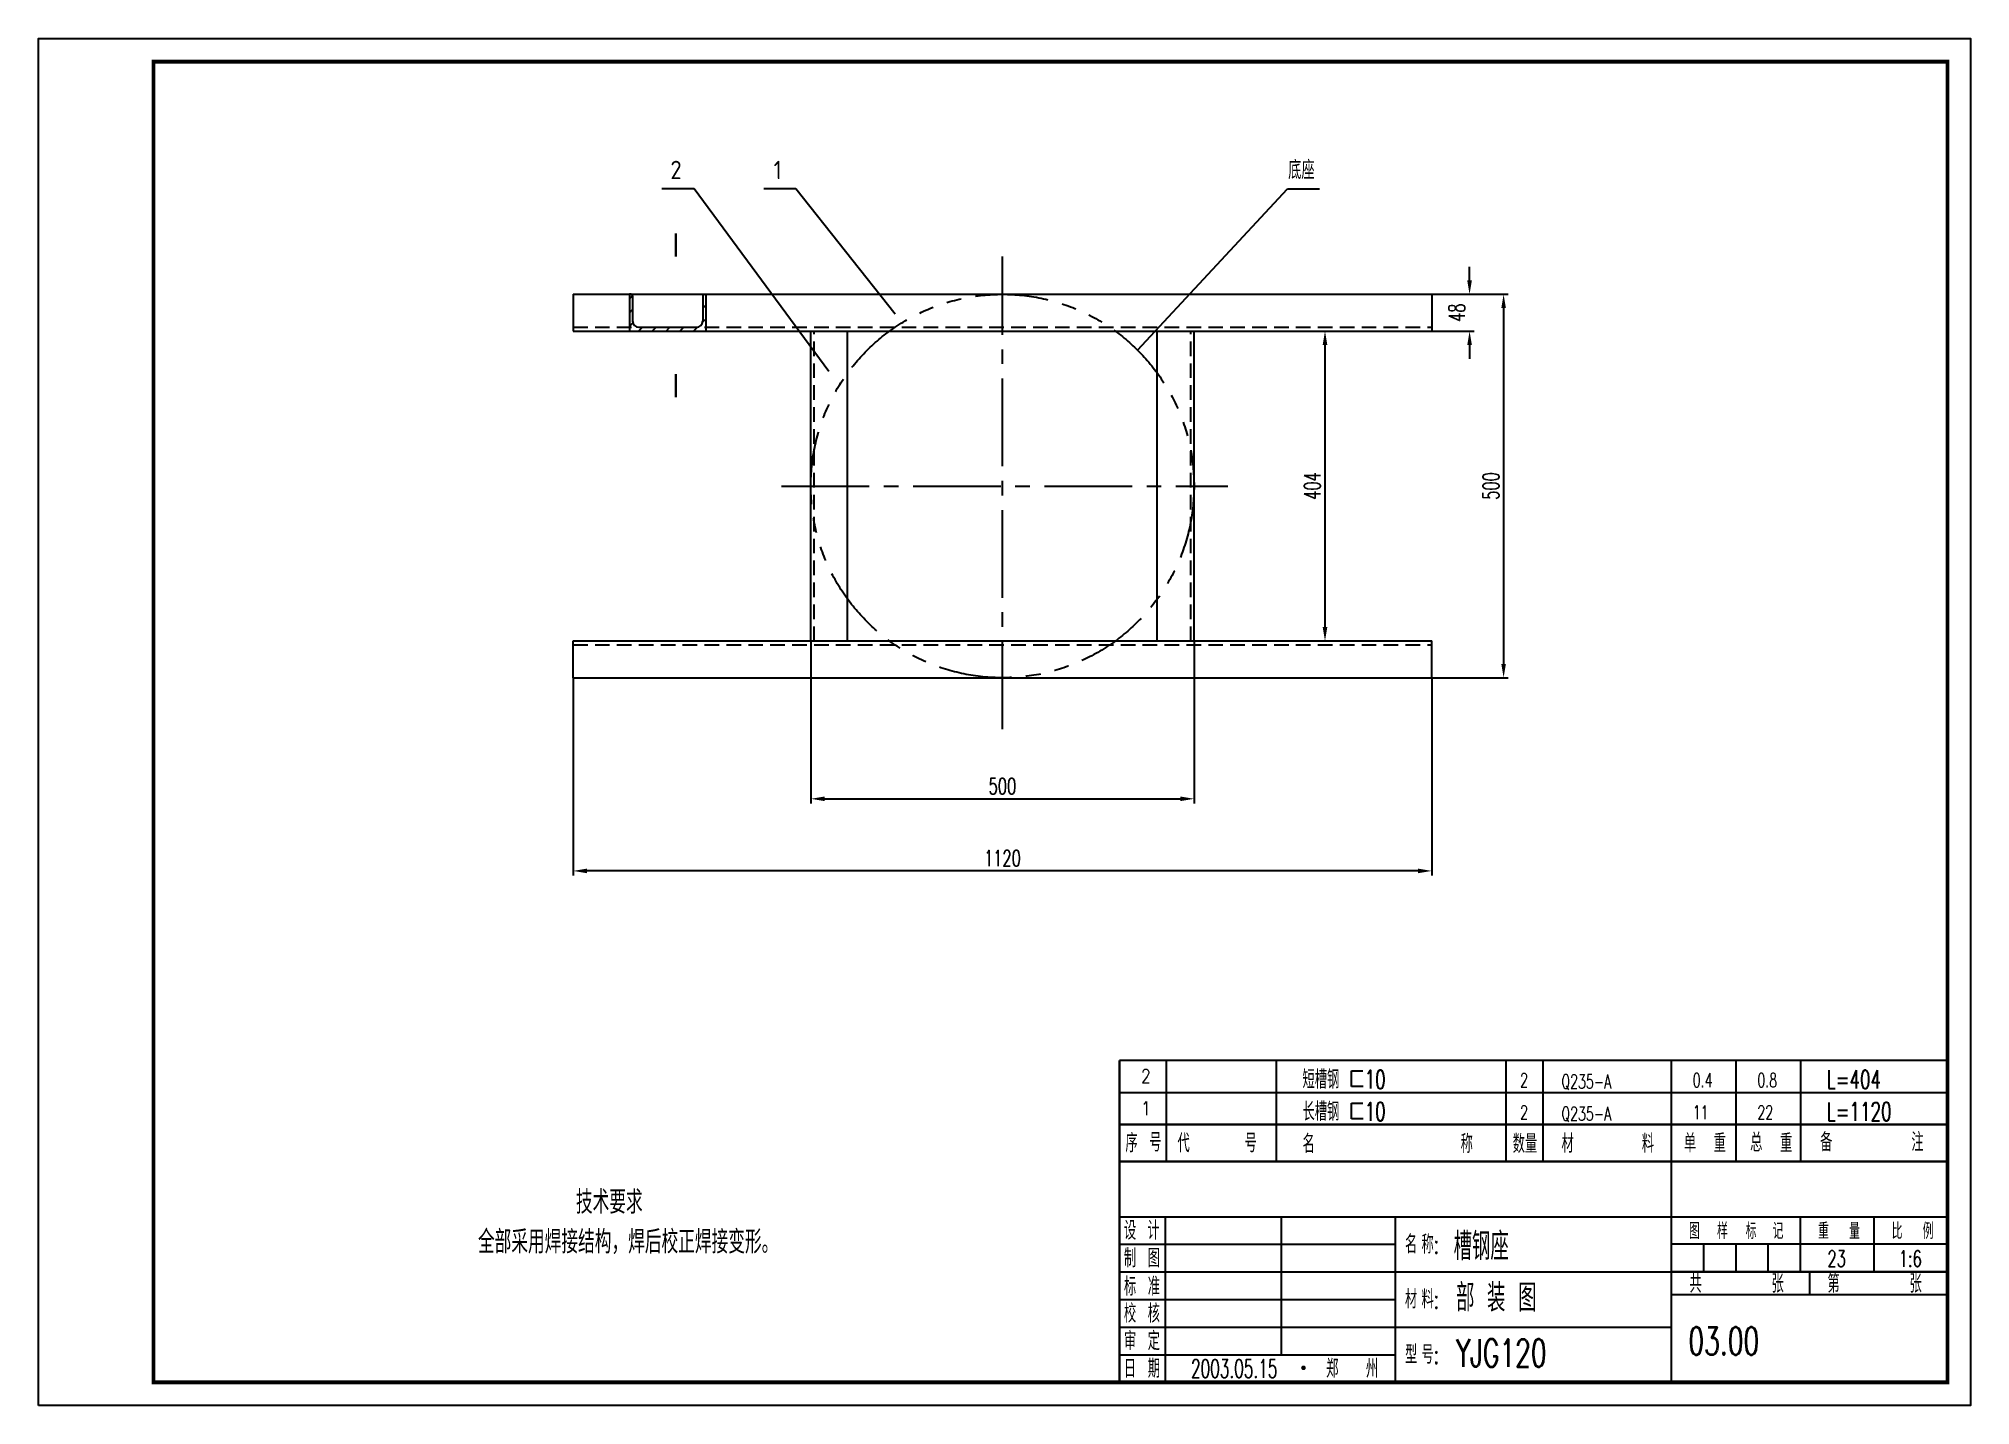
# Model space of a CAD drawing. Extents: x 0 to 2520, y 0 to 1782.
import ezdxf
from ezdxf.enums import TextEntityAlignment as Align

# ---------------------------------------------------------------- set-up
doc = ezdxf.new("R2010")
doc.units = 0
doc.header["$LTSCALE"] = 6
for name, pattern in [('CENTER2', [28.575, 19.05, -3.175, 3.175, -3.175]), ('HIDDEN2', [4.7625, 3.175, -1.5875]), ('PHANTOM2', [31.75, 15.875, -3.175, 3.175, -3.175, 3.175, -3.175])]:
    doc.linetypes.add(name, pattern=pattern)
doc.layers.get('0').update_dxf_attribs({"linetype": 'CONTINUOUS'})
doc.layers.get('DEFPOINTS').update_dxf_attribs({"linetype": 'CONTINUOUS'})
for name, color, linetype in [('CENTER', 4, 'CENTER2'), ('DASHED', 1, 'HIDDEN2'), ('DIM', 3, 'CONTINUOUS'), ('PHANTOM', 3, 'PHANTOM2'), ('TXT', 6, 'CONTINUOUS')]:
    doc.layers.add(name, color=color, linetype=linetype)
doc.styles.add('HZFSD', font='ROMANS', dxfattribs={"width": 0.6667, "bigfont": 'HZFSD'})
doc.styles.add('ROMANC', font='romanc.shx', dxfattribs={"width": 0.8, "bigfont": 'hzfsd.shx'})
doc.styles.get("Standard").update_dxf_attribs({"font": 'ISOCP.shx', "bigfont": 'gbcbig.shx'})
doc.dimstyles.new('ISO-25', dxfattribs={"dimtxt": 2.5, "dimasz": 2.5, "dimexe": 1.25, "dimexo": 0.625, "dimtad": 1, "dimdec": 4, "dimdsep": 46, "dimlunit": 6, "dimtxsty": 'Standard', "dimcen": 2.5, "dimadec": 0, "dimazin": 0, "dimtfac": 1, "dimtdec": 4, "dimtmove": 0, "dimatfit": 3, "dimfxl": 0, "dimtolj": 1, "dimtzin": 0, "dimarcsym": 0})

# ---------------------------------------------------------------- blocks, each defined once
blk = doc.blocks.new('*D4')
at = {"color": 3, "linetype": 'ByBlock'}
for p, q in [((1869.5, 1413.9), (1969.3, 1413.9)), ((1963.3, 1395.9), (1963.3, 931.9)), ((1869.5, 913.9), (1969.3, 913.9))]:
    blk.add_line(p, q, dxfattribs=at)
for points in [[(1960.3, 1395.9), (1966.3, 1395.9), (1963.3, 1413.9)], [(1960.3, 931.9), (1966.3, 931.9), (1963.3, 913.9)]]:
    blk.add_solid(points, dxfattribs=at)
at = {"layer": 'DEFPOINTS', "color": 0, "linetype": 'ByBlock'}
for p in [(1869.5, 1413.9), (1869.5, 913.9), (1963.3, 913.9)]:
    blk.add_point(p, dxfattribs=at)
at = {"color": 6, "linetype": 'ByBlock', "insert": (1946.8, 1163.9), "char_height": 21, "attachment_point": 5, "rotation": 90, "style": 'HZFSD'}
blk.add_mtext('\\A1;500', dxfattribs=at)
blk = doc.blocks.new('*D5')
at = {"color": 3, "linetype": 'ByBlock'}
for p, q in [((1059.5, 961.9), (1059.5, 750.1)), ((1559.5, 961.9), (1559.5, 750.1)), ((1077.5, 756.1), (1541.5, 756.1))]:
    blk.add_line(p, q, dxfattribs=at)
for points in [[(1077.5, 759.1), (1077.5, 753.1), (1059.5, 756.1)], [(1541.5, 759.1), (1541.5, 753.1), (1559.5, 756.1)]]:
    blk.add_solid(points, dxfattribs=at)
at = {"layer": 'DEFPOINTS', "color": 0, "linetype": 'ByBlock'}
for p in [(1059.5, 961.9), (1559.5, 961.9), (1559.5, 756.1)]:
    blk.add_point(p, dxfattribs=at)
at = {"color": 6, "linetype": 'ByBlock', "insert": (1309.5, 772.6), "char_height": 21, "attachment_point": 5, "style": 'HZFSD'}
blk.add_mtext('\\A1;500', dxfattribs=at)
blk = doc.blocks.new('*D6')
at = {"color": 3, "linetype": 'ByBlock'}
for p, q in [((749.5, 881.2), (749.5, 623.4)), ((1869.5, 881.2), (1869.5, 623.4)), ((1851.5, 629.4), (767.5, 629.4))]:
    blk.add_line(p, q, dxfattribs=at)
for points in [[(767.5, 632.4), (767.5, 626.4), (749.5, 629.4)], [(1851.5, 632.4), (1851.5, 626.4), (1869.5, 629.4)]]:
    blk.add_solid(points, dxfattribs=at)
at = {"layer": 'DEFPOINTS', "color": 0, "linetype": 'ByBlock'}
for p in [(749.5, 881.2), (1869.5, 881.2), (749.5, 629.4)]:
    blk.add_point(p, dxfattribs=at)
at = {"color": 6, "linetype": 'ByBlock', "insert": (1309.5, 645.9), "char_height": 21, "attachment_point": 5, "style": 'HZFSD'}
blk.add_mtext('\\A1;1120', dxfattribs=at)
blk = doc.blocks.new('*D7')
at = {"color": 3, "linetype": 'ByBlock'}
for p, q in [((1559.5, 1365.9), (1736.3, 1365.9)), ((1730.3, 1347.9), (1730.3, 979.9)), ((1559.5, 961.9), (1736.3, 961.9))]:
    blk.add_line(p, q, dxfattribs=at)
for points in [[(1727.3, 1347.9), (1733.3, 1347.9), (1730.3, 1365.9)], [(1727.3, 979.9), (1733.3, 979.9), (1730.3, 961.9)]]:
    blk.add_solid(points, dxfattribs=at)
at = {"layer": 'DEFPOINTS', "color": 0, "linetype": 'ByBlock'}
for p in [(1559.5, 1365.9), (1559.5, 961.9), (1730.3, 961.9)]:
    blk.add_point(p, dxfattribs=at)
at = {"color": 6, "linetype": 'ByBlock', "insert": (1713.8, 1163.9), "char_height": 21, "attachment_point": 5, "rotation": 90, "style": 'HZFSD'}
blk.add_mtext('\\A1;404', dxfattribs=at)
blk = doc.blocks.new('*D8')
at = {"color": 3, "linetype": 'ByBlock'}
for p, q in [((1918.9, 1431.9), (1918.9, 1449.9)), ((1869.5, 1413.9), (1924.9, 1413.9)), ((1869.5, 1365.9), (1924.9, 1365.9)), ((1918.9, 1347.9), (1918.9, 1329.9))]:
    blk.add_line(p, q, dxfattribs=at)
for points in [[(1915.9, 1431.9), (1921.9, 1431.9), (1918.9, 1413.9)], [(1915.9, 1347.9), (1921.9, 1347.9), (1918.9, 1365.9)]]:
    blk.add_solid(points, dxfattribs=at)
at = {"layer": 'DEFPOINTS', "color": 0, "linetype": 'ByBlock'}
for p in [(1869.5, 1413.9), (1918.9, 1413.9), (1869.5, 1365.9)]:
    blk.add_point(p, dxfattribs=at)
at = {"color": 6, "linetype": 'ByBlock', "insert": (1902.4, 1389.9), "char_height": 21, "attachment_point": 5, "rotation": 90, "style": 'HZFSD'}
blk.add_mtext('\\A1;48', dxfattribs=at)

msp = doc.modelspace()

# ---------------------------------------------------------------- hatches: boundary and pattern name
at = {"layer": 'TXT'}
h = msp.add_hatch(dxfattribs=at)
h.set_pattern_fill('ANSI31', color=256, scale=4, style=0)
h.set_pattern_definition([(45, (407.798, 2.1), (-8.98026, 8.98026), [])])
edge = h.paths.add_edge_path()
edge.add_line((866.31, 1446.66), (866.31, 1413.66))
edge.add_arc((858.31, 1413.66), 8, -90, 0, ccw=False)
edge.add_line((858.31, 1405.66), (782.91, 1405.66))
edge.add_arc((782.91, 1413.66), 8, 180, 270, ccw=False)
edge.add_line((774.91, 1413.66), (774.91, 1446.66))
edge.add_arc((772.91, 1446.66), 2, 0, 90)
edge.add_line((772.91, 1448.66), (770.61, 1448.66))
edge.add_line((770.61, 1448.66), (770.61, 1400.66))
edge.add_line((770.61, 1400.66), (870.61, 1400.66))
edge.add_line((870.61, 1400.66), (870.61, 1448.66))
edge.add_line((870.61, 1448.66), (868.31, 1448.66))
edge.add_arc((868.31, 1446.66), 2, 90, 180)

# ---------------------------------------------------------------- linework, layer by layer
for p, q in [((697.28, 1448.66), (1817.28, 1448.66)), ((697.28, 1448.66), (697.28, 1400.66)), ((1817.28, 1448.66), (1817.28, 1400.66)), ((697.28, 1400.66), (1817.28, 1400.66)), ((1007.28, 996.66), (1007.28, 1400.66)), ((1055.28, 996.66), (1055.28, 1400.66)), ((1459.28, 996.66), (1459.28, 1400.66)), ((1507.28, 996.66), (1507.28, 1400.66)), ((697.28, 996.66), (1817.28, 996.66)), ((697.28, 948.66), (697.28, 996.66)), ((1817.28, 948.66), (1817.28, 996.66)), ((697.28, 948.66), (1817.28, 948.66)), ((1410, 318), (2490, 318))]:
    msp.add_line(p, q)
at = {"color": 3}
for p, q in [((2490, 210), (2130, 210)), ((2490, 174), (2130, 174)), ((2490, 144), (2130, 144))]:
    msp.add_line(p, q, dxfattribs=at)
at = {"const_width": 4.8}
msp.add_lwpolyline([(2490, 30), (2490, 1752), (150, 1752), (150, 30)], close=True, dxfattribs=at)
at = {"const_width": 3}
for points in [[(1410, 318), (1410, 450)], [(1410, 366), (2490, 366)], [(1410, 30), (1410, 318)], [(1410, 318), (2490, 318)]]:
    msp.add_lwpolyline(points, dxfattribs=at)
at = {"layer": 'CENTER'}
for p, q in [((1257.28, 881.6), (1257.28, 1497.78)), ((969.29, 1198.66), (1551.51, 1198.66))]:
    msp.add_line(p, q, dxfattribs=at)
at = {"layer": 'DASHED'}
for p, q in [((697.28, 1405.66), (1817.28, 1405.66)), ((1011.58, 996.66), (1011.58, 1400.66)), ((1502.98, 996.66), (1502.98, 1400.66)), ((697.28, 991.66), (1817.28, 991.66))]:
    msp.add_line(p, q, dxfattribs=at)
at = {"layer": 'DIM'}
for p, q in [((2130, 30), (2130, 318)), ((1410, 246), (2490, 246)), ((1470, 30), (1470, 246)), ((1621.36, 66), (1621.36, 246)), ((1770, 30), (1770, 246)), ((1410, 210), (1770, 210)), ((1410, 174), (2490, 174)), ((1410, 138), (1770, 138)), ((1410, 102), (2130, 102)), ((1410, 66), (1770, 66))]:
    msp.add_line(p, q, dxfattribs=at)
for points in [[(831.26, 1528.27, 0, 0, 0), (801.55, 1528.27, 10.5, 0, 0), (780.55, 1528.27, 0, 0, 0)], [(831.26, 1314.12, 0, 0, 0), (801.55, 1314.12, 10.5, 0, 0), (780.55, 1314.12, 0, 0, 0)]]:
    msp.add_lwpolyline(points, format="xyseb", dxfattribs=at)
at = {"layer": 'DIM', "const_width": 2.8}
for points in [[(831.26, 1497.72), (831.26, 1528.27)], [(831.26, 1344.66), (831.26, 1314.12)]]:
    msp.add_lwpolyline(points, dxfattribs=at)
at = {"layer": 'PHANTOM'}
msp.add_circle((1257.28, 1198.66), 250, dxfattribs=at)
at = {"layer": 'TXT'}
for p, q in [((855.15, 1586.24), (813.15, 1586.24)), ((1031.01, 1347.82), (855.15, 1586.24)), ((987.85, 1586.24), (945.85, 1586.24)), ((1117.4, 1422.75), (987.85, 1586.24)), ((1433.48, 1376.01), (1629.08, 1586.24)), ((1629.08, 1586.24), (1671.08, 1586.24)), ((772.91, 1448.66), (770.61, 1448.66)), ((770.61, 1448.66), (770.61, 1400.66)), ((774.91, 1446.66), (774.91, 1413.66)), ((866.31, 1446.66), (866.31, 1413.66)), ((868.31, 1448.66), (870.61, 1448.66)), ((870.61, 1400.66), (870.61, 1448.66)), ((770.61, 1400.66), (870.61, 1400.66)), ((782.91, 1405.66), (858.31, 1405.66)), ((1712.58, 436), (1727.31, 436)), ((1712.58, 415.62), (1712.58, 436)), ((1727.88, 415.62), (1712.58, 415.62)), ((1712.58, 373.62), (1712.58, 394)), ((1712.58, 394), (1727.31, 394)), ((1727.88, 373.62), (1712.58, 373.62))]:
    msp.add_line(p, q, dxfattribs=at)
at = {"layer": 'TXT', "color": 3}
for p, q in [((1410, 450), (2490, 450)), ((1471.55, 318), (1471.55, 450)), ((1614.65, 318), (1614.65, 450)), ((1914.65, 318), (1914.65, 450)), ((1962.65, 318), (1962.65, 450)), ((2130, 318), (2130, 450)), ((2214.32, 318), (2214.32, 450)), ((2298.65, 318), (2298.65, 450)), ((1410, 408), (2490, 408)), ((1410, 366), (2490, 366)), ((2298, 246), (2298, 174)), ((2394, 246), (2394, 174)), ((2172, 210), (2172, 174)), ((2214, 210), (2214, 174)), ((2256, 210), (2256, 174)), ((2310, 174), (2310, 144)), ((2490, 30), (2490, 61.02)), ((2453.12, 30), (2490, 30))]:
    msp.add_line(p, q, dxfattribs=at)
at = {"layer": 'TXT'}
msp.add_lwpolyline([(0, 0), (0, 1782), (2520, 1782), (2520, 0)], close=True, dxfattribs=at)
at = {"layer": 'TXT', "const_width": 3}
msp.add_lwpolyline([(1648.5, 48.87, 1), (1651.5, 48.87, 1)], format="xyb", close=True, dxfattribs=at)
at = {"layer": 'TXT'}
for centre, radius, start, end in [((772.91, 1446.66), 2, 0, 90), ((868.31, 1446.66), 2, 90, 180), ((782.91, 1413.66), 8, 180, 270), ((858.31, 1413.66), 8, 270, 0)]:
    msp.add_arc(centre, radius, start, end, dxfattribs=at)

# ---------------------------------------------------------------- texts
for s, p in [('2', (831.46, 1591.6)), ('1', (964.16, 1591.6)), ('底座', (1647.39, 1591.6))]:
    msp.add_text(s, height=24, dxfattribs=at).set_placement(p, align=Align.BOTTOM_CENTER)
for s, height, style, width, p in [(' 2', 18, 'ROMANC', 0.8, (1428.4, 420.31)), ('短槽钢', 24, 'HZFSD', 0.6667, (1648.78, 413.02)), ('10', 24, 'HZFSD', 0.6667, (1729.84, 413.02)), ('2', 18, 'ROMANC', 0.6667, (1932.62, 414.96)), ('Q235-A', 18, 'ROMANC', 0.6667, (1986.58, 413.31)), ('0.4', 18, 'ROMANC', 0.6667, (2157.84, 414.96)), ('0.8', 18, 'ROMANC', 0.6667, (2242.16, 414.96)), ('L=404', 24, 'HZFSD', 0.6667, (2332.78, 413.02)), (' 1', 18, 'ROMANC', 0.8, (1428.4, 378.31)), ('长槽钢', 24, 'HZFSD', 0.6667, (1648.78, 371.02)), ('10', 24, 'HZFSD', 0.6667, (1729.84, 371.02)), ('2', 18, 'ROMANC', 0.6667, (1932.62, 372.96)), ('Q235-A', 18, 'ROMANC', 0.6667, (1986.58, 371.31)), ('11', 18, 'ROMANC', 0.6667, (2157.84, 372.96)), ('22', 18, 'ROMANC', 0.6667, (2242.16, 372.96)), ('L=1120', 24, 'HZFSD', 0.6667, (2332.78, 371.02)), ('序', 24, 'HZFSD', 0.6667, (1417.73, 330.01)), ('号', 24, 'HZFSD', 0.6667, (1448.82, 330.95)), ('代      号', 24, 'HZFSD', 0.6667, (1485.67, 330.01)), ('名', 24, 'HZFSD', 0.6667, (1648.78, 329.02)), ('称', 24, 'HZFSD', 0.6667, (1855.03, 329.02)), ('数量', 24, 'HZFSD', 0.6667, (1922.9, 329.02)), ('材', 24, 'HZFSD', 0.6667, (1986.58, 329.31)), ('料', 24, 'HZFSD', 0.6667, (2091.37, 329.31)), ('单', 24, 'HZFSD', 0.6667, (2146.31, 329.83)), ('重', 24, 'HZFSD', 0.6667, (2185.06, 329.83)), ('总', 24, 'HZFSD', 0.6667, (2232.71, 330.78)), ('重', 24, 'HZFSD', 0.6667, (2271.62, 329.83)), ('备', 24, 'HZFSD', 0.6667, (2323.96, 331.28)), ('注', 24, 'HZFSD', 0.6667, (2442.99, 331.28)), ('设', 24, 'HZFSD', 0.6667, (1415.81, 216)), ('计', 24, 'HZFSD', 0.6667, (1446.33, 216)), ('槽钢座', 36, 'HZFSD', 0.6667, (1845.87, 189.38)), ('图', 21, 'HZFSD', 0.6667, (2152.97, 216.79)), ('样', 21, 'HZFSD', 0.6667, (2189.58, 216.79)), ('标', 21, 'HZFSD', 0.6667, (2226.89, 216.79)), ('记', 21, 'HZFSD', 0.6667, (2262.09, 216.79)), ('重', 21, 'HZFSD', 0.6667, (2321.4, 216.79)), ('量', 21, 'HZFSD', 0.6667, (2361.87, 216.79)), ('比', 21, 'HZFSD', 0.6667, (2417.4, 216.79)), ('例', 21, 'HZFSD', 0.6667, (2457.87, 216.79)), ('制', 24, 'HZFSD', 0.6667, (1415.81, 179.97)), ('图', 24, 'HZFSD', 0.6667, (1446.83, 179.97)), ('名', 24, 'HZFSD', 0.6667, (1782.48, 197.97)), ('称:', 24, 'HZFSD', 0.6667, (1803.99, 197.97)), ('标', 24, 'HZFSD', 0.6667, (1415.81, 142.96)), ('准', 24, 'HZFSD', 0.6667, (1446.83, 142.96)), ('材', 24, 'HZFSD', 0.6667, (1782.48, 126.34)), ('料:', 24, 'HZFSD', 0.6667, (1803.99, 126.34)), ('部 装 图', 36, 'HZFSD', 0.6667, (1849.01, 122.28)), ('共', 24, 'HZFSD', 0.6667, (2153.62, 146.8)), ('张', 24, 'HZFSD', 0.6667, (2260.63, 146.8)), ('第', 24, 'HZFSD', 0.6667, (2333.62, 146.8)), ('张', 24, 'HZFSD', 0.6667, (2440.63, 146.8)), ('校', 24, 'HZFSD', 0.6667, (1415.81, 107.92)), ('核', 24, 'HZFSD', 0.6667, (1446.83, 107.92)), ('03.00', 36, 'HZFSD', 0.6667, (2152.06, 65.93)), ('审', 24, 'HZFSD', 0.6667, (1415.81, 71.92)), ('定', 24, 'HZFSD', 0.6667, (1446.83, 71.92)), ('型', 24, 'HZFSD', 0.6667, (1782.48, 54.34)), ('号:', 24, 'HZFSD', 0.6667, (1803.99, 54.34)), ('YJG120', 36, 'HZFSD', 0.6667, (1849.01, 50.28)), ('日', 24, 'HZFSD', 0.6667, (1415.81, 35.92)), ('期', 24, 'HZFSD', 0.6667, (1446.83, 35.92)), ('郑   州', 24, 'HZFSD', 0.6667, (1679.66, 35.92))]:
    msp.add_text(s, height=height, dxfattribs=dict(at, style=style, width=width)).set_placement(p)
for s, p in [('技术要求', (700.94, 249.86)), ('全部采用焊接结构，焊后校正焊接变形。', (573.09, 198.02))]:
    msp.add_text(s, height=30.24, dxfattribs=at).set_placement(p)
at = {"layer": 'TXT', "style": 'HZFSD'}
for s, height, width, p in [('23', 21, 0.6667, (2345.6, 180.8)), ('1:6', 21, 0.6667, (2441.6, 180.8)), ('2003.05.15', 24, 0.609, (1559.68, 35.92))]:
    msp.add_text(s, height=height, dxfattribs=dict(at, width=width)).set_placement(p, align=Align.CENTER)

# ---------------------------------------------------------------- dimensions: what is measured, and where the dimension line sits
at = {"layer": 'TXT'}
for base, p1, p2, picture, middle in [((1866.73, 1448.66), (1817.28, 1400.66), (1817.28, 1448.66), '*D8', (1850.23, 1424.66)), ((1911.1, 948.66), (1817.28, 1448.66), (1817.28, 948.66), '*D4', (1894.6, 1198.66)), ((1678.11, 996.66), (1507.28, 1400.66), (1507.28, 996.66), '*D7', (1661.61, 1198.66))]:
    dim = msp.add_linear_dim(base=base, p1=p1, p2=p2, angle=90, dimstyle='ISO-25', override={"dimscale": 6, "dimtxt": 3.5, "dimasz": 3, "dimexe": 1, "dimexo": 0, "dimgap": 1, "dimdec": 1, "dimlunit": 2, "dimtxsty": 'HZFSD', "dimcen": 0, "dimclrd": 3, "dimclre": 3, "dimclrt": 6, "dimtfac": 0.5143, "dimtdec": 1, "dimtix": 1, "dimtofl": 0, "dimtmove": 2, "dimtzin": 8}, dxfattribs=at)
    dim.commit()
    dim.dimension.update_dxf_attribs({"geometry": picture, "text_midpoint": middle, "insert": (-52.2, 34.77)})
for base, p1, p2, picture, middle, set_off in [((1507.28, 790.9), (1007.28, 996.66), (1507.28, 996.66), '*D5', (1257.28, 807.4), (-52.2, 34.77)), ((697.28, 696.87), (1817.28, 948.66), (697.28, 948.66), '*D6', (1257.28, 680.71), (-52.2, 67.43))]:
    dim = msp.add_linear_dim(base=base, p1=p1, p2=p2, dimstyle='ISO-25', override={"dimscale": 6, "dimtxt": 3.5, "dimasz": 3, "dimexe": 1, "dimexo": 0, "dimgap": 1, "dimdec": 1, "dimlunit": 2, "dimtxsty": 'HZFSD', "dimcen": 0, "dimclrd": 3, "dimclre": 3, "dimclrt": 6, "dimtfac": 0.5143, "dimtdec": 1, "dimtix": 1, "dimtofl": 0, "dimtmove": 2, "dimtzin": 8}, dxfattribs=at)
    dim.commit()
    dim.dimension.update_dxf_attribs({"geometry": picture, "text_midpoint": middle, "insert": set_off})

doc.saveas('drawing.dxf')
